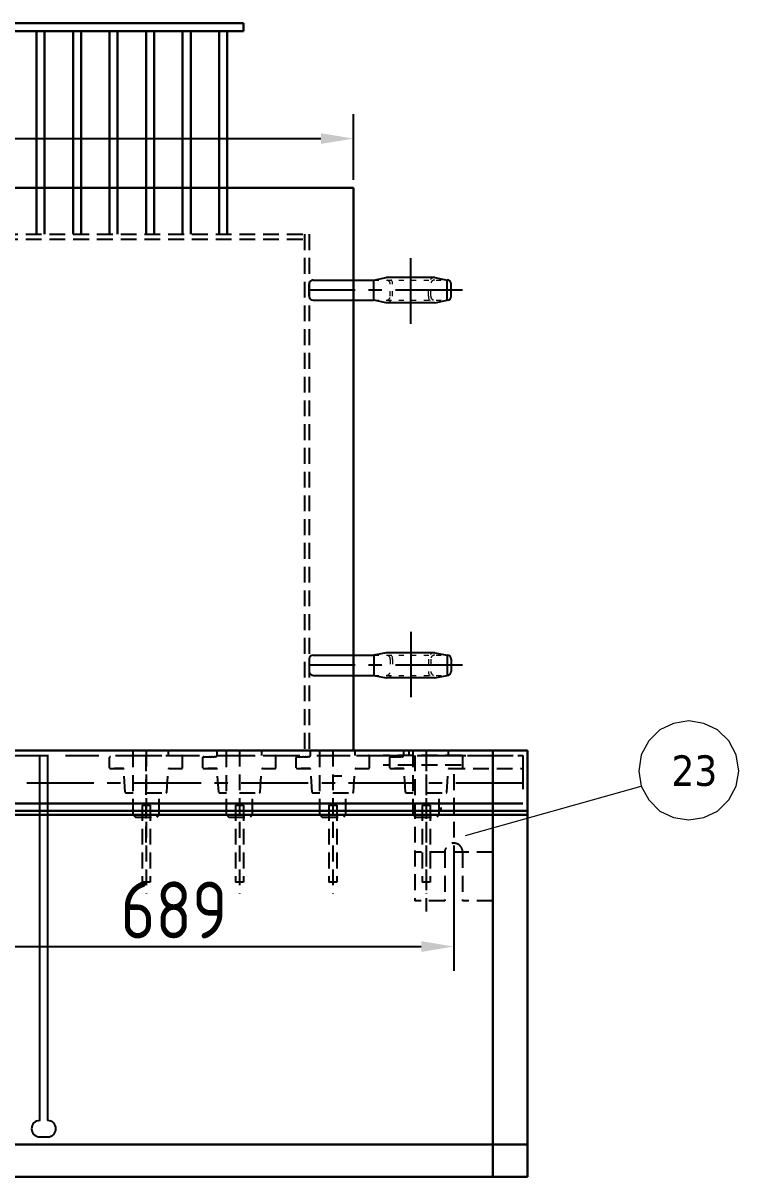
# Model space of a CAD drawing. Header units: millimetres. Extents: x 116956 to 138384, y -169944 to -162492.
# Drawn here: x 119062 to 119944, y -168899 to -167478 of the extents above; entities that cross this region are included whole.
import ezdxf

# ---------------------------------------------------------------- set-up
doc = ezdxf.new("R2010")
doc.units = ezdxf.units.MM
doc.header["$LTSCALE"] = 13
for name, pattern in [('ACAD_ISO03W100', [1.18, 0.47, -0.71]), ('CENTERX2', [101.6, 63.5, -12.7, 12.7, -12.7]), ('DASHED', [0.75, 0.5, -0.25]), ('HIDDEN', [9.525, 6.35, -3.175])]:
    doc.linetypes.add(name, pattern=pattern)
for name, color, linetype in [('1', 4, 'Continuous'), ('粗实线', 4, 'Continuous'), ('细实线', 2, 'Continuous'), ('虚线', 6, 'HIDDEN'), ('铁心虚线', 1, 'DASHED')]:
    doc.layers.add(name, color=color, linetype=linetype)
doc.layers.add('标注、文本', color=3, linetype='Continuous', lineweight=25)
doc.layers.add('铁心', color=3, linetype='Continuous', lineweight=0)
doc.styles.get("Standard").update_dxf_attribs({"font": 'gbenor.shx', "bigfont": 'gbcbig.shx'})
doc.styles.add('Tahoma$001', font='tahoma.ttf', dxfattribs={"height": 2.159784})
doc.dimstyles.new('1-15', dxfattribs={"dimscale": 20, "dimtxt": 3.5, "dimasz": 2, "dimexe": 1.5, "dimexo": 0.5, "dimgap": 0.5, "dimtad": 1, "dimtoh": 1, "dimdec": 1, "dimdsep": 46, "dimtxsty": 'Standard', "dimcen": 2.5, "dimclrd": 3, "dimclre": 3, "dimclrt": 3, "dimadec": 0, "dimazin": 2, "dimtfac": 1, "dimtdec": 1, "dimtmove": 0, "dimatfit": 2, "dimfxl": 1, "dimarcsym": 0})

# ---------------------------------------------------------------- blocks, each defined once
blk = doc.blocks.new('*D1136')
at = {"layer": 'Defpoints', "color": 0, "transparency": 16777216}
for p in [(119469.4, -167620), (118338.4, -167680.7), (119469.4, -167680.7)]:
    blk.add_point(p, dxfattribs=at)
at = {"layer": '标注、文本', "color": 3, "lineweight": -2, "transparency": 16777216}
for p, q in [((118338.4, -167670.7), (118338.4, -167590)), ((119469.4, -167670.7), (119469.4, -167590)), ((118378.4, -167620), (119429.4, -167620))]:
    blk.add_line(p, q, dxfattribs=at)
at = {"layer": '标注、文本', "color": 3, "transparency": 16777216}
for points in [[(118378.4, -167613.3), (118378.4, -167626.6), (118338.4, -167620)], [(119429.4, -167613.3), (119429.4, -167626.6), (119469.4, -167620)]]:
    blk.add_solid(points, dxfattribs=at)
at = {"layer": '标注、文本', "color": 3, "transparency": 16777216, "insert": (118903.9, -167575), "char_height": 70, "attachment_point": 5}
blk.add_mtext('1131', dxfattribs=at)
blk = doc.blocks.new('*D1138')
at = {"layer": 'Defpoints', "color": 0, "transparency": 16777216}
for p in [(118903.9, -168452.7), (119592.9, -168498.7), (119592.9, -168615)]:
    blk.add_point(p, dxfattribs=at)
at = {"layer": '标注、文本', "color": 3, "lineweight": -2, "transparency": 16777216}
for p, q in [((118903.9, -168462.7), (118903.9, -168645)), ((119592.9, -168508.7), (119592.9, -168645)), ((118943.9, -168615), (119552.9, -168615))]:
    blk.add_line(p, q, dxfattribs=at)
at = {"layer": '标注、文本', "color": 3, "transparency": 16777216}
for points in [[(118943.9, -168608.4), (118943.9, -168621.7), (118903.9, -168615)], [(119552.9, -168608.4), (119552.9, -168621.7), (119592.9, -168615)]]:
    blk.add_solid(points, dxfattribs=at)
at = {"layer": '标注、文本', "color": 3, "transparency": 16777216, "insert": (119248.4, -168570), "char_height": 70, "attachment_point": 5}
blk.add_mtext('689', dxfattribs=at)

msp = doc.modelspace()

# ---------------------------------------------------------------- linework, layer by layer
at = {"layer": '1', "color": 1, "linetype": 'CENTERX2', "lineweight": -3, "ltscale": 0.1}
for p, q in [((119539.933, -167848.006), (119539.933, -167767.313)), ((119603.554, -167806.67), (119414.942, -167806.67)), ((119539.933, -168227.281), (119539.933, -168307.974)), ((119603.554, -168268.617), (119414.942, -168268.617)), ((119677.942, -168413.745), (118123.942, -168413.745))]:
    msp.add_line(p, q, dxfattribs=at)
at = {"layer": '标注、文本'}
for p, q in [((119494.684, -167794.17), (119509.684, -167791.17)), ((119569.684, -167791.17), (119509.684, -167791.17)), ((119569.684, -167791.17), (119584.684, -167794.17)), ((119414.942, -167814.17), (119414.942, -167799.17)), ((119419.942, -167794.17), (119494.684, -167794.17)), ((119494.684, -167819.17), (119494.684, -167794.17)), ((119584.684, -167819.17), (119584.684, -167794.17)), ((119589.925, -167814.17), (119589.925, -167799.17)), ((119419.942, -167819.17), (119494.684, -167819.17)), ((119509.684, -167822.17), (119494.684, -167819.17)), ((119569.684, -167822.17), (119584.684, -167819.17)), ((119569.684, -167822.17), (119509.684, -167822.17)), ((119419.942, -168256.117), (119494.684, -168256.117)), ((119509.684, -168253.117), (119494.684, -168256.117)), ((119494.684, -168256.117), (119494.684, -168281.117)), ((119569.684, -168253.117), (119509.684, -168253.117)), ((119569.684, -168253.117), (119584.684, -168256.117)), ((119584.684, -168256.117), (119584.684, -168281.117)), ((119414.942, -168261.117), (119414.942, -168276.117)), ((119589.925, -168261.117), (119589.925, -168276.117)), ((119419.942, -168281.117), (119494.684, -168281.117)), ((119494.684, -168281.117), (119509.684, -168284.117)), ((119569.684, -168284.117), (119509.684, -168284.117)), ((119569.684, -168284.117), (119584.684, -168281.117)), ((119082.942, -168829.376), (119082.942, -168379.745)), ((119092.942, -168829.376), (119092.942, -168379.745)), ((119072.942, -168839.376), (119072.942, -168839.376)), ((119102.942, -168839.376), (119102.942, -168839.376)), ((119082.942, -168849.376), (119092.942, -168849.376)), ((119082.942, -168849.376), (119082.942, -168849.376)), ((119092.942, -168849.376), (119092.942, -168849.376))]:
    msp.add_line(p, q, dxfattribs=at)
at = {"layer": '标注、文本', "color": 2, "linetype": 'ACAD_ISO03W100', "lineweight": 18}
for p, q in [((119494.684, -167794.17), (119584.925, -167794.17)), ((119514.684, -167814.17), (119514.684, -167799.17)), ((119517.684, -167814.17), (119517.684, -167799.17)), ((119561.684, -167814.17), (119561.684, -167799.17)), ((119564.684, -167814.17), (119564.684, -167799.17)), ((119494.684, -167819.17), (119584.925, -167819.17)), ((119494.684, -168256.117), (119584.925, -168256.117)), ((119514.684, -168261.117), (119514.684, -168276.117)), ((119517.684, -168261.117), (119517.684, -168276.117)), ((119561.684, -168261.117), (119561.684, -168276.117)), ((119564.684, -168261.117), (119564.684, -168276.117)), ((119494.684, -168281.117), (119584.925, -168281.117))]:
    msp.add_line(p, q, dxfattribs=at)
for centre, radius, start, end in [((119509.684, -167799.17), 8, 0, 90), ((119569.684, -167799.17), 8, 90, 180), ((119509.684, -167799.17), 5, 0, 90), ((119569.684, -167799.17), 5, 90, 180), ((119509.684, -167814.17), 5, 270, 0), ((119509.684, -167814.17), 8, 270, 0), ((119569.684, -167814.17), 8, 180, 270), ((119569.684, -167814.17), 5, 180, 270), ((119509.684, -168261.117), 8, 0, 90), ((119509.684, -168261.117), 5, 0, 90), ((119569.684, -168261.117), 8, 90, 180), ((119569.684, -168261.117), 5, 90, 180), ((119509.684, -168276.117), 5, 270, 0), ((119509.684, -168276.117), 8, 270, 0), ((119569.684, -168276.117), 8, 180, 270), ((119569.684, -168276.117), 5, 180, 270)]:
    msp.add_arc(centre, radius, start, end, dxfattribs=at)
at = {"layer": '标注、文本'}
for centre, radius, start, end in [((119419.942, -167799.17), 5, 90, 180), ((119584.925, -167799.17), 5, 0, 90), ((119419.942, -167814.17), 5, 180, 270), ((119584.925, -167814.17), 5, 270, 0), ((119419.942, -168261.117), 5, 90, 180), ((119584.925, -168261.117), 5, 0, 90), ((119419.942, -168276.117), 5, 180, 270), ((119584.925, -168276.117), 5, 270, 0), ((119082.942, -168839.376), 10, 90, 180), ((119082.942, -168839.376), 10, 180, 270), ((119092.942, -168839.376), 10, 0, 90), ((119092.942, -168839.376), 10, 270, 0)]:
    msp.add_arc(centre, radius, start, end, dxfattribs=at)
at = {"layer": '粗实线', "lineweight": 30}
for p, q in [((118473.942, -167477.745), (119333.942, -167477.745)), ((119333.942, -167477.745), (119333.942, -167487.745)), ((118473.942, -167487.745), (119333.942, -167487.745)), ((119078.942, -167487.745), (119078.942, -167737.745)), ((119088.942, -167487.745), (119088.942, -167737.745)), ((119123.942, -167487.745), (119123.942, -167737.745)), ((119133.942, -167487.745), (119133.942, -167737.745)), ((119168.942, -167487.745), (119168.942, -167737.745)), ((119178.942, -167487.745), (119178.942, -167737.745)), ((119213.942, -167487.745), (119213.942, -167737.745)), ((119223.942, -167487.745), (119223.942, -167737.745)), ((119258.942, -167487.745), (119258.942, -167737.745)), ((119268.942, -167487.745), (119268.942, -167737.745)), ((119303.942, -167487.745), (119303.942, -167737.745)), ((119313.942, -167487.745), (119313.942, -167737.745)), ((118338.442, -167680.745), (119469.442, -167680.745)), ((119469.442, -167680.745), (119469.442, -168373.745)), ((118123.942, -168373.745), (119683.942, -168373.745)), ((119640.942, -168373.745), (119640.942, -168898.745)), ((119683.942, -168373.745), (119683.942, -168438.745)), ((119683.942, -168373.745), (119683.942, -168898.745)), ((118123.942, -168438.745), (119677.942, -168438.745)), ((118123.942, -168858.745), (119683.942, -168858.745)), ((118123.942, -168898.745), (119683.942, -168898.745))]:
    msp.add_line(p, q, dxfattribs=at)
at = {"layer": '细实线', "color": 4, "lineweight": 30}
for p, q in [((118123.942, -168447.701), (119683.942, -168447.701)), ((118123.942, -168452.701), (119683.942, -168452.701))]:
    msp.add_line(p, q, dxfattribs=at)
at = {"layer": '虚线', "ltscale": 0.5}
for p, q in [((118123.942, -168379.745), (119677.942, -168379.745)), ((119677.942, -168379.745), (119677.942, -168438.745))]:
    msp.add_line(p, q, dxfattribs=at)
at = {"layer": '铁心'}
msp.add_lwpolyline([(119944.249, -168398.922), (119940.936, -168379.043), (119931.9, -168361.876), (119918.046, -168348.021), (119900.878, -168340.491), (119882.506, -168337.178), (119863.832, -168340.491), (119846.965, -168348.021), (119833.111, -168361.876), (119823.774, -168379.043), (119820.762, -168398.922), (119823.774, -168417.595), (119833.111, -168434.462), (119846.965, -168448.316), (119863.832, -168456.147), (119882.506, -168459.159), (119900.878, -168456.147), (119918.046, -168448.316), (119931.9, -168434.462), (119940.936, -168417.595)], close=True, dxfattribs=at)
msp.add_lwpolyline([(119607.546, -168478.223), (119823.774, -168417.595), (119823.774, -168417.595)], dxfattribs=at)
at = {"layer": '铁心虚线', "color": 6, "ltscale": 3}
for p, q in [((118392.942, -167737.745), (119414.942, -167737.745)), ((118392.942, -167743.745), (119414.942, -167743.745)), ((119408.942, -167737.745), (119408.942, -168373.745)), ((119414.942, -167737.745), (119414.942, -168373.745)), ((119197.952, -168452.745), (119197.952, -168373.745)), ((119213.96, -168373.745), (119213.94, -168549.634)), ((119213.974, -168486.774), (119213.974, -168373.745)), ((119213.974, -168373.745), (119213.974, -168425.745)), ((119241.452, -168379.745), (119241.452, -168373.745)), ((119241.464, -168379.745), (119241.464, -168373.745)), ((119301.482, -168377.745), (119301.482, -168373.745)), ((119301.501, -168379.245), (119301.5, -168373.745)), ((119312.982, -168452.745), (119312.982, -168373.745)), ((119328.991, -168373.745), (119328.971, -168549.634)), ((119356.482, -168379.745), (119356.482, -168373.745)), ((119356.494, -168379.745), (119356.494, -168373.745)), ((119416.5, -168377.745), (119416.5, -168373.745)), ((119416.519, -168379.245), (119416.518, -168373.745)), ((119428, -168452.745), (119428, -168373.745)), ((119444.009, -168373.745), (119443.989, -168549.634)), ((119471.5, -168379.745), (119471.5, -168373.745)), ((119471.512, -168379.745), (119471.512, -168373.745)), ((119531.502, -168377.745), (119531.502, -168373.745)), ((119531.52, -168379.245), (119531.519, -168373.745)), ((119537.525, -168373.745), (119537.525, -168379.745)), ((119543.002, -168452.745), (119543.002, -168373.745)), ((119559.01, -168373.745), (119558.991, -168549.634)), ((119586.502, -168379.745), (119586.502, -168373.745)), ((119586.514, -168379.745), (119586.514, -168373.745)), ((119168.97, -168394.745), (119168.97, -168382.227)), ((119213.953, -168379.745), (119253.952, -168379.745)), ((119213.965, -168379.745), (119253.964, -168379.745)), ((119213.971, -168379.745), (119257.97, -168379.745)), ((119258.97, -168394.745), (119258.97, -168380.745)), ((119284.001, -168394.745), (119284.001, -168382.227)), ((119285.001, -168381.228), (119290.008, -168381.245)), ((119290.008, -168381.801), (119290.008, -168381.245)), ((119291.953, -168381.801), (119290.008, -168381.801)), ((119291.953, -168381.245), (119291.953, -168381.801)), ((119291.953, -168381.245), (119291.953, -168381.801)), ((119292.902, -168381.245), (119291.953, -168381.245)), ((119292.902, -168381.801), (119292.902, -168381.245)), ((119294.847, -168381.801), (119292.902, -168381.801)), ((119295.796, -168381.245), (119294.847, -168381.245)), ((119294.847, -168381.245), (119294.847, -168381.801)), ((119294.847, -168381.245), (119294.847, -168381.801)), ((119295.796, -168381.801), (119295.796, -168381.245)), ((119297.741, -168381.801), (119295.796, -168381.801)), ((119299.501, -168381.245), (119297.741, -168381.245)), ((119297.741, -168381.245), (119297.741, -168381.801)), ((119328.983, -168379.745), (119368.982, -168379.745)), ((119328.995, -168379.745), (119368.994, -168379.745)), ((119329.002, -168379.745), (119373.001, -168379.745)), ((119374.001, -168394.745), (119374.001, -168380.745)), ((119399.019, -168394.745), (119399.019, -168382.227)), ((119400.019, -168381.228), (119405.027, -168381.245)), ((119405.027, -168381.801), (119405.027, -168381.245)), ((119406.971, -168381.801), (119405.027, -168381.801)), ((119406.971, -168381.245), (119406.971, -168381.801)), ((119406.971, -168381.245), (119406.971, -168381.801)), ((119407.92, -168381.245), (119406.971, -168381.245)), ((119407.92, -168381.801), (119407.92, -168381.245)), ((119409.865, -168381.801), (119407.92, -168381.801)), ((119410.814, -168381.245), (119409.865, -168381.245)), ((119409.865, -168381.245), (119409.865, -168381.801)), ((119409.865, -168381.245), (119409.865, -168381.801)), ((119410.814, -168381.801), (119410.814, -168381.245)), ((119412.759, -168381.801), (119410.814, -168381.801)), ((119414.519, -168381.245), (119412.759, -168381.245)), ((119412.759, -168381.245), (119412.759, -168381.801)), ((119444.001, -168379.745), (119484, -168379.745)), ((119444.013, -168379.745), (119484.012, -168379.745)), ((119444.02, -168379.745), (119488.019, -168379.745)), ((119489.019, -168394.745), (119489.019, -168380.745)), ((119602.025, -168379.745), (119506.025, -168379.745)), ((119514.02, -168394.745), (119514.02, -168382.227)), ((119515.02, -168381.228), (119520.028, -168381.245)), ((119520.028, -168381.801), (119520.028, -168381.245)), ((119521.973, -168381.801), (119520.028, -168381.801)), ((119521.973, -168381.245), (119521.973, -168381.801)), ((119521.973, -168381.245), (119521.973, -168381.801)), ((119522.922, -168381.245), (119521.973, -168381.245)), ((119522.922, -168381.801), (119522.922, -168381.245)), ((119524.867, -168381.801), (119522.922, -168381.801)), ((119525.816, -168381.245), (119524.867, -168381.245)), ((119524.867, -168381.245), (119524.867, -168381.801)), ((119524.867, -168381.245), (119524.867, -168381.801)), ((119525.816, -168381.801), (119525.816, -168381.245)), ((119527.761, -168381.801), (119525.816, -168381.801)), ((119529.52, -168381.245), (119527.761, -168381.245)), ((119527.761, -168381.245), (119527.761, -168381.801)), ((119544.942, -168379.745), (119544.942, -168558.745)), ((119559.003, -168379.745), (119599.002, -168379.745)), ((119559.015, -168379.745), (119599.014, -168379.745)), ((119559.021, -168379.745), (119677.942, -168379.745)), ((119559.025, -168379.745), (119559.025, -168571.745)), ((119604.02, -168394.745), (119604.02, -168380.745)), ((119640.942, -168379.745), (119640.942, -168558.745)), ((119169.97, -168395.745), (119185.535, -168395.745)), ((119185.516, -168395.745), (119174.952, -168395.745)), ((119185.528, -168395.745), (119174.964, -168395.745)), ((119188.389, -168424.811), (119186.514, -168396.678)), ((119188.402, -168424.811), (119186.526, -168396.678)), ((119239.514, -168424.811), (119241.389, -168396.678)), ((119239.526, -168424.811), (119241.402, -168396.678)), ((119242.387, -168395.745), (119252.953, -168395.747)), ((119242.399, -168395.745), (119252.965, -168395.747)), ((119242.406, -168395.745), (119257.97, -168395.745)), ((119285.001, -168395.745), (119300.565, -168395.745)), ((119300.546, -168395.745), (119289.982, -168395.745)), ((119300.559, -168395.745), (119289.994, -168395.745)), ((119303.42, -168424.811), (119301.544, -168396.678)), ((119303.432, -168424.811), (119301.556, -168396.678)), ((119354.544, -168424.811), (119356.42, -168396.678)), ((119354.556, -168424.811), (119356.432, -168396.678)), ((119357.418, -168395.745), (119367.983, -168395.747)), ((119357.43, -168395.745), (119367.996, -168395.747)), ((119357.436, -168395.745), (119373.001, -168395.745)), ((119400.019, -168395.745), (119415.583, -168395.745)), ((119415.565, -168395.745), (119405, -168395.745)), ((119415.577, -168395.745), (119405.012, -168395.745)), ((119418.438, -168424.811), (119416.562, -168396.678)), ((119418.45, -168424.811), (119416.575, -168396.678)), ((119469.562, -168424.811), (119471.438, -168396.678)), ((119469.575, -168424.811), (119471.45, -168396.678)), ((119472.436, -168395.745), (119483.002, -168395.747)), ((119472.448, -168395.745), (119483.014, -168395.747)), ((119472.454, -168395.745), (119488.019, -168395.745)), ((119602.025, -168391.745), (119506.025, -168391.745)), ((119515.02, -168395.745), (119530.585, -168395.745)), ((119530.566, -168395.745), (119520.002, -168395.745)), ((119530.578, -168395.745), (119520.014, -168395.745)), ((119533.44, -168424.811), (119531.564, -168396.678)), ((119533.452, -168424.811), (119531.576, -168396.678)), ((119584.564, -168424.811), (119586.44, -168396.678)), ((119584.576, -168424.811), (119586.452, -168396.678)), ((119587.437, -168395.745), (119598.003, -168395.747)), ((119587.45, -168395.745), (119598.015, -168395.747)), ((119587.456, -168395.745), (119677.942, -168395.745)), ((119443.023, -168404.745), (119455.023, -168404.745)), ((119592.942, -168402.745), (119592.942, -168594.745)), ((119189.387, -168425.745), (119197.952, -168425.745)), ((119189.399, -168425.745), (119197.964, -168425.745)), ((119213.953, -168425.745), (119238.516, -168425.745)), ((119213.965, -168425.745), (119238.528, -168425.745)), ((119229.952, -168452.745), (119229.952, -168425.745)), ((119304.418, -168425.745), (119312.982, -168425.745)), ((119304.43, -168425.745), (119312.994, -168425.745)), ((119328.983, -168425.745), (119353.546, -168425.745)), ((119328.996, -168425.745), (119353.559, -168425.745)), ((119344.982, -168452.745), (119344.982, -168425.745)), ((119419.436, -168425.745), (119428, -168425.745)), ((119419.448, -168425.745), (119428.012, -168425.745)), ((119444.002, -168425.745), (119468.565, -168425.745)), ((119444.014, -168425.745), (119468.577, -168425.745)), ((119460, -168452.745), (119460, -168425.745)), ((119534.437, -168425.745), (119543.002, -168425.745)), ((119534.45, -168425.745), (119543.014, -168425.745)), ((119559.003, -168425.745), (119583.566, -168425.745)), ((119559.015, -168425.745), (119583.578, -168425.745)), ((119575.002, -168452.745), (119575.002, -168425.745)), ((119208.949, -168440.745), (119208.947, -168535.745)), ((119208.949, -168440.745), (119218.936, -168440.745)), ((119218.936, -168440.745), (119218.933, -168535.745)), ((119323.98, -168440.745), (119323.978, -168535.745)), ((119323.98, -168440.745), (119333.966, -168440.745)), ((119333.966, -168440.745), (119333.964, -168535.745)), ((119438.998, -168440.745), (119438.996, -168535.745)), ((119438.998, -168440.745), (119448.984, -168440.745)), ((119448.984, -168440.745), (119448.982, -168535.745)), ((119554, -168440.745), (119553.997, -168535.745)), ((119554, -168440.745), (119563.986, -168440.745)), ((119563.986, -168440.745), (119563.984, -168535.745)), ((119577.064, -168443.701), (119577.064, -168447.701)), ((119577.064, -168443.701), (119577.064, -168447.701)), ((119197.947, -168452.745), (119200.947, -168455.745)), ((119229.947, -168452.745), (119197.947, -168452.745)), ((119197.952, -168452.745), (119200.952, -168455.745)), ((119229.952, -168452.745), (119197.952, -168452.745)), ((119200.947, -168455.745), (119226.947, -168455.745)), ((119200.952, -168455.745), (119226.952, -168455.745)), ((119229.947, -168452.745), (119226.947, -168455.745)), ((119229.952, -168452.745), (119226.952, -168455.745)), ((119312.978, -168452.745), (119315.978, -168455.745)), ((119344.978, -168452.745), (119312.978, -168452.745)), ((119312.982, -168452.745), (119315.982, -168455.745)), ((119344.982, -168452.745), (119312.982, -168452.745)), ((119315.978, -168455.745), (119341.978, -168455.745)), ((119315.982, -168455.745), (119341.982, -168455.745)), ((119344.978, -168452.745), (119341.978, -168455.745)), ((119344.982, -168452.745), (119341.982, -168455.745)), ((119427.996, -168452.745), (119430.996, -168455.745)), ((119459.996, -168452.745), (119427.996, -168452.745)), ((119428, -168452.745), (119431, -168455.745)), ((119460, -168452.745), (119428, -168452.745)), ((119430.996, -168455.745), (119456.996, -168455.745)), ((119431, -168455.745), (119457, -168455.745)), ((119459.996, -168452.745), (119456.996, -168455.745)), ((119460, -168452.745), (119457, -168455.745)), ((119542.997, -168452.745), (119545.997, -168455.745)), ((119574.997, -168452.745), (119542.997, -168452.745)), ((119543.002, -168452.745), (119546.002, -168455.745)), ((119575.002, -168452.745), (119543.002, -168452.745)), ((119545.997, -168455.745), (119571.997, -168455.745)), ((119546.002, -168455.745), (119572.002, -168455.745)), ((119574.997, -168452.745), (119571.997, -168455.745)), ((119575.002, -168452.745), (119572.002, -168455.745)), ((119640.942, -168498.745), (119544.942, -168498.745)), ((119581.942, -168498.745), (119581.942, -168558.745)), ((119603.942, -168498.745), (119603.942, -168558.745)), ((119218.933, -168535.745), (119208.947, -168535.745)), ((119333.964, -168535.745), (119323.978, -168535.745)), ((119448.982, -168535.745), (119438.996, -168535.745)), ((119563.984, -168535.745), (119553.997, -168535.745)), ((119581.942, -168558.745), (119544.942, -168558.745)), ((119640.942, -168558.745), (119603.942, -168558.745))]:
    msp.add_line(p, q, dxfattribs=at)
for centre, radius, start, end in [((119169.97, -168382.228), 1, 90, 180), ((119257.97, -168380.745), 1, 0, 90), ((119285.001, -168382.228), 1, 90, 180), ((119299.501, -168379.245), 2, 270, 0), ((119299.501, -168379.245), 2, 270, 0), ((119373.001, -168380.745), 1, 0, 90), ((119400.019, -168382.228), 1, 90, 180), ((119414.519, -168379.245), 2, 270, 0), ((119414.519, -168379.245), 2, 270, 0), ((119488.019, -168380.745), 1, 0, 90), ((119515.02, -168382.228), 1, 90, 180), ((119529.52, -168379.245), 2, 270, 0), ((119529.52, -168379.245), 2, 270, 0), ((119603.02, -168380.745), 1, 0, 90), ((119169.97, -168394.745), 1, 180, 270), ((119185.516, -168396.745), 1, 3.814075, 90), ((119185.528, -168396.745), 1, 3.814075, 90), ((119185.535, -168396.745), 1, 3.814075, 90), ((119242.387, -168396.745), 1, 90, 176.185925), ((119242.399, -168396.745), 1, 90, 176.185925), ((119242.406, -168396.745), 1, 90, 176.185925), ((119257.97, -168394.745), 1, 270, 0), ((119285.001, -168394.745), 1, 180, 270), ((119300.546, -168396.745), 1, 3.814075, 90), ((119300.559, -168396.745), 1, 3.814075, 90), ((119300.565, -168396.745), 1, 3.814075, 90), ((119357.418, -168396.745), 1, 90, 176.185925), ((119357.43, -168396.745), 1, 90, 176.185925), ((119357.436, -168396.745), 1, 90, 176.185925), ((119373.001, -168394.745), 1, 270, 0), ((119400.019, -168394.745), 1, 180, 270), ((119415.565, -168396.745), 1, 3.814075, 90), ((119415.577, -168396.745), 1, 3.814075, 90), ((119415.583, -168396.745), 1, 3.814075, 90), ((119472.436, -168396.745), 1, 90, 176.185925), ((119472.448, -168396.745), 1, 90, 176.185925), ((119472.454, -168396.745), 1, 90, 176.185925), ((119488.019, -168394.745), 1, 270, 0), ((119515.02, -168394.745), 1, 180, 270), ((119530.566, -168396.745), 1, 3.814075, 90), ((119530.578, -168396.745), 1, 3.814075, 90), ((119530.585, -168396.745), 1, 3.814075, 90), ((119587.437, -168396.745), 1, 90, 176.185925), ((119587.45, -168396.745), 1, 90, 176.185925), ((119587.456, -168396.745), 1, 90, 176.185925), ((119603.02, -168394.745), 1, 270, 0), ((119189.387, -168424.745), 1, 183.814075, 270), ((119189.399, -168424.745), 1, 183.814075, 270), ((119238.516, -168424.745), 1, 270, 356.185925), ((119238.528, -168424.745), 1, 270, 356.185925), ((119304.418, -168424.745), 1, 183.814075, 270), ((119304.43, -168424.745), 1, 183.814075, 270), ((119353.546, -168424.745), 1, 270, 356.185925), ((119353.559, -168424.745), 1, 270, 356.185925), ((119419.436, -168424.745), 1, 183.814075, 270), ((119419.448, -168424.745), 1, 183.814075, 270), ((119468.565, -168424.745), 1, 270, 356.185925), ((119468.577, -168424.745), 1, 270, 356.185925), ((119534.437, -168424.745), 1, 183.814075, 270), ((119534.45, -168424.745), 1, 183.814075, 270), ((119583.566, -168424.745), 1, 270, 356.185925), ((119583.578, -168424.745), 1, 270, 356.185925), ((119592.942, -168498.745), 11, 0, 180)]:
    msp.add_arc(centre, radius, start, end, dxfattribs=at)

# ---------------------------------------------------------------- texts
at = {"layer": '铁心', "style": 'Tahoma$001'}
msp.add_text('23', height=37.5893, dxfattribs=at).set_placement((119861.17, -168417.151))

# ---------------------------------------------------------------- dimensions: what is measured, and where the dimension line sits
at = {"layer": '标注、文本'}
for base, p1, p2, picture, middle in [((119469.442, -167619.981), (118338.442, -167680.745), (119469.442, -167680.745), '*D1136', (118903.942, -167574.981)), ((119592.942, -168615.024), (118903.942, -168452.701), (119592.942, -168498.745), '*D1138', (119248.442, -168570.024))]:
    dim = msp.add_linear_dim(base=base, p1=p1, p2=p2, dimstyle='1-15', dxfattribs=at)
    dim.commit()
    dim.dimension.update_dxf_attribs({"geometry": picture, "text_midpoint": middle})

doc.saveas('drawing.dxf')
